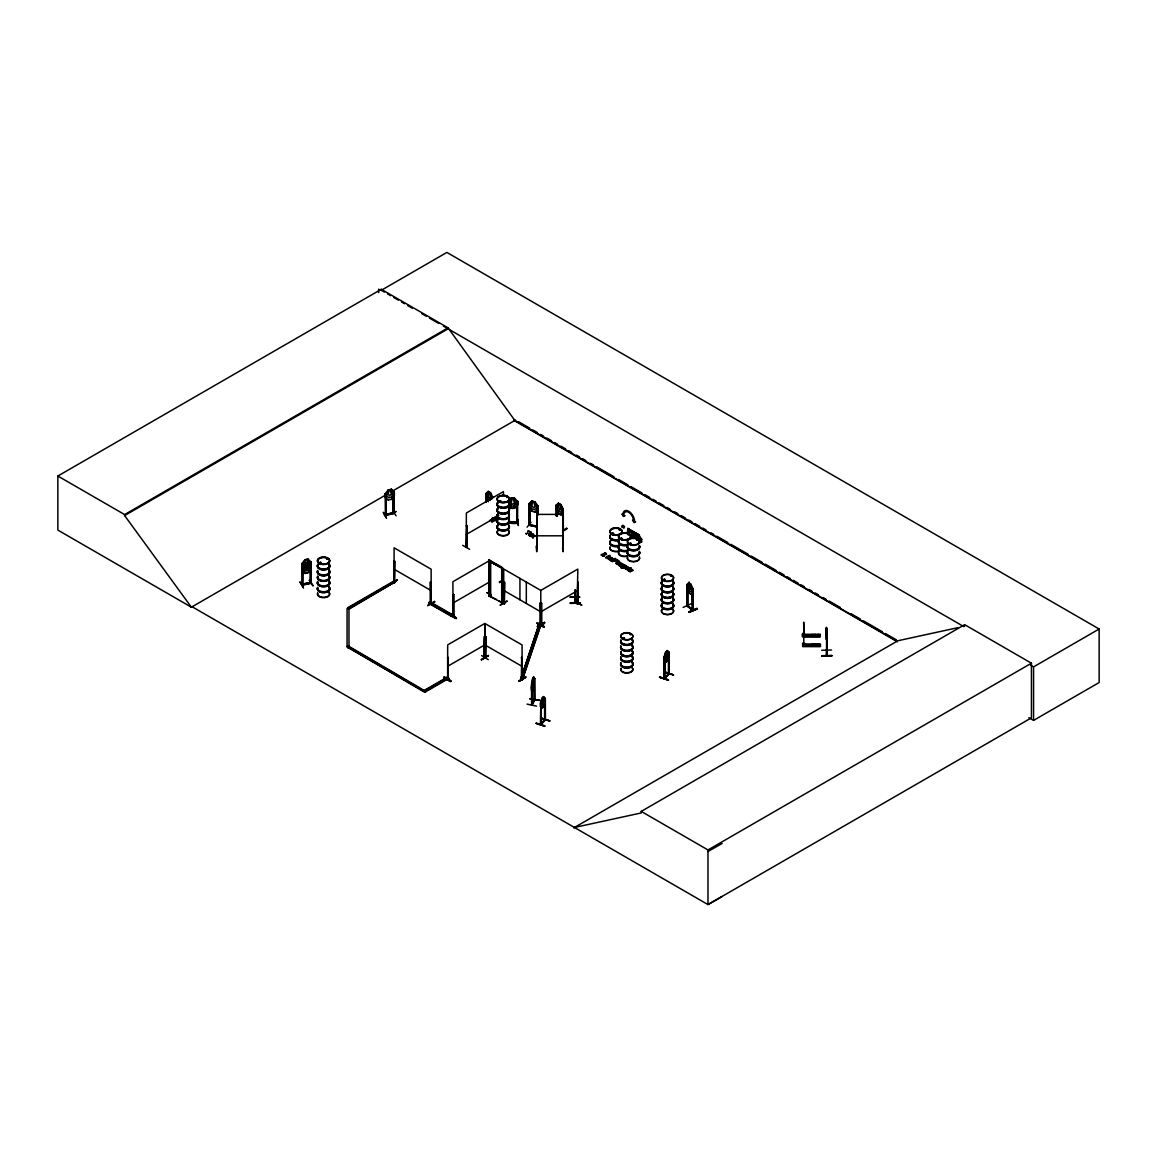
<?xml version="1.0" encoding="UTF-8"?>
<svg xmlns="http://www.w3.org/2000/svg" width="1157" height="1157" viewBox="0 0 1157 1157"><rect width="100%" height="100%" fill="white"/><g stroke="black" fill="none" stroke-linecap="round" stroke-linejoin="round"><path stroke-width="1.5" d="M826.474 634.094L826.474 633.891M826.402 630.898L826.517 628.598M826.373 629.958L826.503 627.427L826.59 656.062L826.46 650.451M826.373 632.503L826.402 627.427M826.46 632.358L826.431 634.933C826.373 617.071 826.46 646.228 826.59 638.042M826.46 636.22L826.431 637.001L826.402 635.772M664.798 678.349L669.238 673.924L669.238 652.519L668.399 652.534M687.489 605.878L693.029 610.346L693.029 588.942L690.888 584.169L691.727 590.894L690.469 591.921L689.196 590.923C684.901 587.713 692.479 577.155 687.504 584.733M692.19 588.725L692.204 610.144L692.45 609.117M803.276 643.668L802.625 643.928M486.967 493.764L486.721 501.039M492.347 497.12L492.839 497.51M544.6 719.394L545.41 719.061L545.395 719.972L545.366 698.481L543.428 696.644L544.209 701.706L542.141 705.915L541.114 704.975M545.439 719.133L544.585 720.305L544.614 698.452M532.292 682.326L533.218 677.944M302.903 563.56L302.686 585.124M302.903 566.959L302.642 563.445M530.007 503.931L530.022 525.394L529.747 503.7M537.253 505.797L537.238 527.028L529.024 525.162M509.008 501.502L508.791 522.993L508.791 521.894L517.743 522.067M532.018 686.303L533.334 680.171L534.375 681.863M639.416 535.026L627.745 528.547L639.416 535.026L639.17 535.893L627.73 529.371L628.728 528.908M628.453 529.79L628.699 528.763L627.759 528.633M527.057 704.107L536.486 706.132M668.732 673.866L663.988 677.872L664.899 677.496M668.992 672.998L668.442 674.329L668.399 652.794M532.683 686.159L532.162 689.803L532.856 686.318L533.551 687.186L533.015 685.551M542.922 697.628L542.402 703.875L543.428 701.475L543.023 697.657M531.569 705.22L534.867 699.19L534.563 700.491L534.404 678.378M666.128 652.172L665.579 657.104L666.678 657.335C667.488 656.381 667.43 650.422 666.23 652.201M628.714 529.53C629.61 530.745 626.935 535.243 628.584 534.896M533.319 690.295C530.325 695.473 531.034 681.921 533.42 680.302L533.117 677.93M533.536 686.983L532.48 688.69L531.511 687.229L532.567 688.834L534.259 681.835M536.183 723.385L544.6 726.365M536.197 722.995L544.817 725.757M544.802 726.104L536.168 723.429M659.895 676.917C686.087 686.231 641.542 671.639 668.37 679.752M659.88 677.264L668.356 680.128M575.203 590.33C575.275 597.706 575.203 599.312 575.26 597.243M575.015 602.305L574.986 602.508M826.908 650.957L826.402 649.627L826.865 650.22M827.024 655.542L826.85 650.393L826.59 655.281M394.204 512.377L393.192 512.58L393.525 513.563M319.477 562.692L321.154 562.649L320.576 563.445A6.118 3.529 0 0 0 319.245 563.98M319.997 563.17L319.65 563.3M327.648 559.12L326.838 559.077M327.113 559.106L327.662 558.874M326.954 559.033L327.185 559.149M499.029 501.169L500.793 500.894M499.332 500.807L500.446 501.646M489.932 565.267L490.076 563.936M506.968 497.51L506.838 496.743L507.099 497.481M506.708 497.047L507.084 497.25M490.091 578.283L490.076 579.643L489.888 578.529M490.076 579.382L490.091 578.543L490.018 579.671M489.874 591.314L489.888 592.312M489.932 592.659L490.033 591.762M611.807 533.666L612.906 533.739M611.923 533.941L612.747 533.03L613.702 533.666M613.326 533.767L612.313 534.028M613.34 533.681L611.894 533.71M619.067 529.718L619.877 529.978M619.385 529.79L619.617 529.906M619.863 529.675L619.79 529.313M620.398 538.627C624.057 537.224 619.747 540.695 621.193 538.048M628.077 534.548L628.049 534.23M629.553 544.152L630.739 543.327L629.307 543.906M630.999 543.414L629.987 544.296M636.74 539.914L637.55 539.639L636.625 539.957M623.146 638.577L623.565 637.681L623.854 638.621M630.695 634.629L630.232 634.47M663.308 579.903L664.494 579.324L664.552 580.207M664.841 579.44L664.942 580.293M670.973 575.998L671.595 576.099M671.667 575.94L670.597 575.868M812.72 645.49L812.894 644.565L813.718 645.331M309.902 582.766L301.702 584.285L302.816 584.299M301.702 585.066L310.828 583.128L310.828 561.709L309.989 561.897L310.018 583.504L311.045 582.506M462.626 545.309L469.612 549.286M449.061 614.454C450.738 611.431 463.928 624.462 450.463 615.249L456.075 618.402M443.608 677.467C458.418 687.793 446.935 675.182 443.608 677.496M450.926 681.213L443.898 677.264L450.999 681.256M536.92 623.204C543.457 623.782 549.749 631.491 536.92 623.204L543.92 627.166M537.238 622.972L544.238 626.949M489.035 492.419L488.297 496.382L489.787 498.566L490.568 496.208L489.107 492.376M541.982 708.315L544.976 701.677L543.559 706.739L541.852 708.402L540.333 706.58L540.29 703.268L541.982 698.307M301.789 563.821L304.87 559.771L307.993 559.106L311.103 561.897L311.146 568.752L308.066 572.802L304.898 573.409L301.818 570.661L301.963 567.335L304.898 563.228L308.066 562.62L307.979 564.095L305.94 565.845L304.956 564.732L305.94 560.133L306.952 559.916L309.483 565.672L309.483 568.217L307.487 570.661L305.462 571.095L303.438 569.504L304.942 563.3L308.022 562.562L311.146 565.354L308.022 569.345L304.87 569.953M305.94 563.531L304.956 566.641L305.94 569.23L307.979 567.48L306.952 563.314L305.983 563.589M532.885 535.749C527.52 535.807 533.811 537.687 533.334 534.389L533.536 536.154L535.763 535.807L533.536 535.705L533.464 536.486L535.763 536.255M532.885 536.183L533.334 534.389M533.015 537.846L532.451 537.065L533.015 537.846L533.464 536.038L535.763 535.807M574.957 602.537L575.333 590.027M520.534 679.636L539.292 623.927L541.172 624.129L522.4 679.853L520.534 679.636L539.292 623.247L541.172 623.464L541.143 625.026L540.391 602.913L540.16 624.549C539.538 622.856 542.214 623.927 540.088 623.869M522.4 679.853L521.677 657.465L522.385 679.26L541.172 623.464M826.98 655.932L826.937 634.6M533.536 535.705L533.898 534.722M532.451 537.513L532.813 536.081L530.557 535.98M683.122 607.439L691.119 603.752M308.022 559.164L304.898 559.829L303.438 563.56L303.438 566.106L305.462 567.697L307.487 567.263L309.483 564.818L307.936 559.207M488.355 491.508L487.14 496.772L490.192 500.547M386.409 518.09L383.271 512.276L386.452 518.018M303.394 587.713L300.053 582.043M498.537 517.917L491.942 521.735M506.824 601.062L500.301 604.88M507.142 601.177L500.243 605.212M481.529 659.765L488.485 655.383L481.196 659.649M488.428 655.715L481.486 659.765M623.03 526.623C624.129 522.906 619.602 527.982 622.64 527.1M511.192 498.248L509.572 504.148L511.741 506.144L513.882 506.115L516.008 504.076L516.008 501.531L514.417 498.204L511.134 498.103L514.46 498.117L517.743 501.473C518.9 505.204 515.053 509.528 511.134 508.342L508.95 506.043M394.204 581.436C392.411 583.157 396.504 582.506 393.987 581.393M504.669 603.65C502.066 603.592 505.609 601.409 504.192 603.78L504.582 582.231L503.714 582.014L504.336 582.376M503.743 603.477L503.714 568.998L540.782 590.403L577.835 569.07L577.126 603.882L578.153 603.607L577.835 582.072L577.126 603.882M485.694 657.581L484.595 656.916M448.381 678.32C446.154 678.624 449.654 677.163 447.614 679.333L447.687 644.883L484.769 623.478L484.769 657.971L484.985 623.551L522.067 644.955L522.14 679.405L521.359 678.971L521.677 657.465M485.94 657.436L485.217 656.988L485.477 658.319L485.868 636.769L485.622 658.319M540.059 623.666L540.984 624.288M541.1 624.722L540.435 624.317M521.344 678.219L522.4 678.45L521.474 678.291M531.989 501.227L530.513 506.723L532.495 509.254L534.462 509.76L536.4 508.241L536.4 505.696L534.939 501.979L531.945 501.126L535.026 501.849L538.034 506.014M496.064 519.912L495.297 519.464L496.064 520.144M495.991 517.092L496.064 520.693C494.357 520.52 498.667 520.332 496.237 516.948M562.62 530.051L563.343 530.427L563.257 509.008L562.273 508.516L562.389 515.921M545.019 719.799L540.362 724.672L544.933 719.567M541.158 723.602L540.391 723.949L541.245 724.34L541.114 702.429L541.881 698.278L543.559 696.557M545.381 719.914L540.753 724.817L540.869 702.82L540.84 724.73M531.642 683.816L531.815 682.977M534.115 678.942L534.172 700.448M531.902 683.324L532.567 678.653L531.945 705.336L534.867 699.971L534.794 678.552C532.466 674.502 534.144 679.81 534.794 678.552M529.949 699.045L539.509 700.404L530.094 698.712M532.263 704.02L532.307 704.859L532.234 683.382M531.627 704.367L534.172 699.884M534.505 699.942L531.642 704.439M531.005 522.357L527.042 527.187M490.178 594.929L489.83 593.946M483.828 657.364L484.537 656.916L484.248 658.232M541.621 623.912L540.681 624.144M541.678 624.693L541.621 603.26L540.16 603.057M393.438 512.826L394.32 513.346L394.103 491.783L393.279 491.971L393.192 513.39L393.394 491.942M310.062 582.752L310.929 582.318M301.948 584.487L301.948 585.268L311.045 583.287M499.462 581.609L499.65 582.535M500.345 581.147L500.663 582.116M502.456 580.988L501.704 581.364M562.577 547.97L563.011 549.04L562.476 548.447M326.722 558.802L327.561 558.744M500.619 501.01L500.214 500.648M500.489 501.357L499.636 501.241M637.377 539.552L636.278 538.005M663.756 579.469L664.74 579.903M386.134 493.605L385.151 493.822L388.202 489.903L391.341 489.266M388.202 500.099L391.341 499.448L394.392 495.355L394.349 491.899L393.409 492.217M304.985 563.358C296.149 568.492 310.105 573.279 311.045 565.411M529.053 503.801L532.032 501.169L528.951 503.743L530.065 503.787L529.111 503.758L529.168 525.235L537.369 526.999M528.951 507.142L531.945 511.307L528.995 507.084L528.995 503.685M533.941 502.167L532.958 501.907L532.003 504.568L532.003 506.057L533.941 507.865L534.939 506.809L533.984 502.109M537.889 506.072L537.022 505.551L537.904 506.014L537.904 514.937M537.889 509.413L534.982 512.088L537.933 509.355M529.024 524.352L530.166 524.425L529.371 524.193M537.369 526.218L530.022 524.83L537.007 526.406M687.417 584.69L687.648 606.442L686.983 605.183L687.923 605.545M692.146 610.043L693.014 610.289M687.648 605.892L692.609 609.189M514.417 503.035L512.247 504.38L511.206 503.078L512.247 498.681L513.318 498.667L514.417 501.545M628.02 529.255L628.077 528.416L628.02 532.379M620.702 564.038L619.414 563.083C620.166 562.186 616.739 560.031 618.301 562.273L619.154 562.765C624.534 562.533 617.679 565.035 619.125 565.484L621.454 563.951L619.414 562.635M508.791 522.212L517.627 522.067M540.391 724.73L540.869 702.82M545.366 698.481L544.629 698.842L543.53 696.673M541.187 718.121L549.618 721.042M541.216 718.15L549.806 720.84M540.912 723.617L544.585 719.741M531.83 703.991L531.858 704.729M508.95 500.446L511.134 498.103M517.743 504.814L514.46 508.299L514.46 498.117M668.934 652.418L667.242 650.552L665.55 652.201L663.988 657.263L667.329 650.581L668.992 652.346M668.992 655.744L667.329 660.763C665.246 664.856 662.686 659.244 663.944 657.205L664.812 656.872L664.364 678.769L664.523 656.771M668.905 652.302L668.732 674.43L669.238 652.519M664.942 672.275L673.649 674.994L665.145 672.087M668.847 673.866L664.017 678.667L664.075 657.219M687.056 584.56L688.834 582.651L690.859 584.242M690.772 594.279L692.768 592.413L690.859 594.25M302.772 563.705L301.789 563.633L302.772 563.445M466.155 546.422C467.573 548.404 465.432 545.786 467.052 546.22M466.155 547.203L467.066 547.059M466.951 547.102L466.734 525.495L466.285 547.449L466.358 512.999L503.44 491.595L503.44 495.153M453.125 615.538L453.53 614.931L452.821 616.175L453.848 615.886L453.761 594.496L452.893 594.727L453.761 594.496M490.178 594.148L489.512 594.712M484.841 657.118L484.118 657.523L485.275 657.031M578.037 602.898L578.037 603.679M560.74 504.51L558.354 503.121L556.025 505.175L556.199 515.921M558.426 503.078L557.24 508.458L558.773 511.351L560.292 512.233L561.796 511.09L560.783 504.438L563.025 509.21L562.953 512.537L560.74 514.518M556.184 508.545L558.354 513.303L560.711 514.663L562.953 512.537M490.221 594.944L490.221 573.453L489.353 573.684L490.221 573.453M627.918 568.579C623.16 565.44 628.931 572.194 624.925 568.246C624.679 565.787 630.796 566.858 627.918 568.579C627.354 566.221 626.892 567.176 627.817 568.564C626.92 570.936 628.83 571.037 628.613 569.287M319.751 563.011L320.156 562.288M499.679 501.473L499.824 500.576M611.923 533.391L613.572 533.391M629.408 543.486L630.71 543.284M629.755 543.4L629.466 543.935M623.565 637.767L622.64 638.462M813.154 634.86L812.243 635.265L813.154 635.526M664.508 677.915L665.579 652.273L667.242 660.734L665.68 662.31M516.745 501.458L517.627 501.241L516.745 501.256L516.846 522.921L516.774 521.865M611.894 559.12C609.001 554.839 616.479 560.133 610.448 560.48L612.776 558.947L610.708 557.616M626.009 567.48L625.604 568.767L627.21 569.374M628.164 568.882C630.218 565.267 621.367 569.143 627.21 568.926M529.009 534.404L528.547 535.286L530.051 535.778M608.9 557.775L609.435 557.182L608.148 556.777C601.944 560.393 609.97 553.321 610.129 556.893C604.677 560.971 611.388 555.635 608.148 556.777M310.076 582.463L302.498 584.054M393.828 582.434L393.828 560.943L394.696 561.174L394.479 582.766L394.696 561.174M466.98 525.64L466.112 525.857M390.025 584.039L397.328 579.773L390.415 584.256M390.314 584.155L397.328 580.221M430.303 603.462L430.505 581.855L430.968 603.795L430.202 603.433L430.91 603.809L430.187 602.58L430.968 603.014M434.902 601.857L427.642 605.747M434.598 601.336L427.671 605.342M487.054 592.529L491.248 594.929M489.729 594.438L489.975 593.946M489.975 561.492L501.733 568.289L501.69 603.361L502.644 603.78L502.644 567.754L489.049 559.916L488.746 596.115L490.047 596.506L489.975 560.306L452.893 581.711L453.067 616.305L453.833 615.076M503.714 603.419L504.582 603.607L503.873 603.231M448.063 657.378L447.802 679.26M448.309 657.523L447.441 657.74M483.828 658.145L484.523 636.336L484.074 658.29M541.028 603.274L541.621 603.26M577.488 603.983L578.066 582.217M481.601 655.556L488.268 659.664M574.566 601.076L581.899 605.285L574.913 601.293M577.198 602.985L577.589 603.202M544.426 622.321C545.135 626.154 527.838 629.929 544.484 622.394M537.528 626.805L544.788 622.914M537.629 626.805L544.528 622.77M522.313 657.827L521.431 657.595M521.359 678.407L522.038 679.419M525.726 676.888L518.799 681.357L525.755 676.932M518.799 681.357L525.813 677.322L518.857 681.271M192.236 606.803L191.484 607.251L57.85 530.094L57.85 476.033L381.289 289.293L448.063 327.836L514.836 420.454L897.138 641.18M381.289 289.293L381.289 290.291L446.877 252.428L1099.15 629.018L1099.15 682.529L1033.563 720.392L1028.877 717.673M57.85 476.033L124.623 514.576L448.063 327.836M722.142 896.501L707.983 904.572L192.149 606.76L191.382 607.194L124.623 515.574L448.063 328.834M191.382 607.194L385.44 495.153M391.673 491.551L515.588 420.02M488.283 501.56L485.926 496.888L485.998 493.446L488.326 491.392L490.669 492.752L492.925 497.524L492.173 497.134M492.911 518.09L493.215 518.77L492.202 518.466L492.911 518.871L492.52 517.584M491.016 519.594L496.628 516.456M489.715 520.852L496.96 517.034L489.671 520.462M466.358 534.404L498.797 515.675M495.398 519.58L495.977 520.693M491.87 522.082L497.452 518.842M347.635 607.758L393.973 581.002L395.332 581.783L348.98 609.204L347.635 607.758L348.98 608.539L395.332 581.783M347.635 608.423L389.345 584.343M556.112 505.247L557.081 505.435L557.081 516.138M557.081 505.435L556.835 516.282M559.901 504.539L560.668 507.88L559.901 510.251L558.397 506.578L559.135 504.105L559.974 504.495M563.257 509.008L560.668 504.553M526.001 533.796C529.819 533.449 525.495 529.371 531.396 532.22M558.354 513.303L560.783 514.619M529.732 532.206L531.251 533.203L529.154 534.505L530.441 535.098C536.805 532.856 528.04 535.951 530.21 536.212M531.251 533.203L529.139 535.055L530.441 535.098M529.732 535.951L532.958 534.187M384.442 667.517L425.472 691.886L424.127 690.44L447.296 677.062L448.641 678.508L424.706 692.334L347.635 647.153L348.98 646.373L426.065 691.553M347.635 647.833L348.98 647.052L348.98 608.539L347.071 608.539L347.071 647.052L348.98 647.052M428.654 602.537L429.999 601.756L453.168 615.134L451.823 615.914L428.654 603.202L451.823 616.58L453.168 615.799M428.654 603.202L429.999 601.756M566.684 528.069L562.504 530.933M567.06 528.72L562.895 531.15L566.742 528.489M452.893 603.115L489.975 581.711M488.746 596.115L489.237 560.219M627.774 529.4L637.984 534.924M627.6 531.179L627.6 533.811M633.327 531.844L636.336 536.183L636.263 538.945L636.336 536.183L633.4 531.801M601.235 554.709L601.741 554.405C608.741 552.222 605.675 554.767 601.741 554.854L603.925 556.228L601.235 555.158M604.316 553.017L604.836 552.713C610.665 554.926 597.836 554.348 603.925 556.228M604.344 553.48L606.427 554.507L602.117 555.172M635.8 536.862L633.298 534.563L630.869 534.013L633.298 537.195L635.8 537.745L635.887 536.819M605.632 557.703L609.941 555.302M634.745 537.6L634.745 535.836L636.495 535.084L641.745 539.292L638.736 534.968M607.338 558.686L610.086 557.486L608.553 556.546M610.737 558.079C615.191 558.093 604.865 558.339 610.289 560.046M639.17 542.3L639.17 543.023M610.665 559.381C610.824 559.872 607.497 558.383 611.431 558.932M611.113 560.407C623.883 554.319 602.537 565.513 615.408 558.469M611.113 560.856L615.408 558.918M615.061 559.959L616.276 560.653L612.299 561.55L614.743 559.771M612.299 561.55L614.671 560.176C614.917 557.717 618.474 560.74 617.52 559.713M612.299 561.102L615.134 560.002M617.071 560.378L615.51 559.771L617.52 560.147M617.91 561.608C612.227 566.221 621.005 561.015 618.228 561.347M617.91 561.159L615.943 563.199L617.231 563.878M619.487 561.593L618.691 562.056L619.487 561.145M618.301 562.273L616.507 563.459L617.231 563.43M619.414 563.083C623.883 563.141 613.514 563.271 618.966 565.05M619.342 564.385C619.718 565.035 616.117 563.242 620.109 563.951M625.894 565.903L626.472 566.554L625.894 565.903A1.736 1.012 0 0 0 625.156 565.281C619.718 564.168 616.97 568.694 622.538 563.835M619.776 565.86L623.001 564.544M619.776 565.426L623.985 565.122L623.001 564.095M540.753 611.879L577.835 590.475M447.687 666.287L484.769 644.883M620.745 567.494C620.181 566.93 624.534 570.256 626.472 566.554M621.338 567.335L623.695 567.697L621.266 566.785M624.013 567.002C626.342 561.376 622.148 570.936 620.745 567.046M626.472 566.106C625.677 569.244 619.631 566.38 623.522 565.252M629.451 568.261L629.914 568.984C631.462 570.025 631.259 567.104 629.842 568.044M631.086 567.856L627.542 569.909L628.844 570.589M629.914 568.984L628.425 570.82M628.425 570.387C631.245 570.777 635.005 567.277 630.478 571.818A1.49 0.853 0 0 1 629.697 571.645L628.743 570.401L629.697 571.196A1.49 0.853 0 0 0 630.478 571.384C632.387 571.182 630.16 568 633.081 570.517M628.743 570.849C631.158 573.149 630.218 567.436 632.59 570.806M425.675 690.223L428.755 688.429M431.85 686.651L447.296 677.727L448.641 678.508M347.635 647.153L424.706 691.655L448.641 677.843M573.698 827.92L897.904 640.732L957.634 627.745M574.451 827.472L641.224 812.952L641.224 811.404L964.663 624.664L1031.437 663.207L1031.437 717.832L707.983 904.572L707.983 849.947L1031.437 663.207M964.663 626.212L963.911 626.66L443.406 326.144M1030.468 665.087L1033.563 666.88L1099.15 629.018M707.983 851.509L722.142 843.439M500.735 567.205L490.076 561.68L502.167 568.044L502.167 602.783L490.076 596.419L496.425 599.427M466.589 546.899L466.734 525.495M453.472 615.755L453.515 594.351M453.255 616.247L453.139 594.857M489.888 564.659L489.888 565.18M621.974 538.902L621.497 538.048M664.263 579.252L663.351 580.047L664.436 580.192M664.017 580.438L664.885 580.178M529.168 524.96L529.255 503.57M686.896 584.516L687.041 606.066L692.812 610.52L692.117 588.667M690.136 584.198L690.136 589.911L688.878 586.107L689.5 583.707L690.223 584.169M692.262 588.566L693.029 588.942M688.965 592.746L686.983 587.886L688.965 592.746L690.888 594.351M692.45 609.334L687.388 605.878L687.345 584.459M689.022 611.72C713.638 601.539 672.607 619.501 696.962 608.408M697.237 609.016L689.066 612.14M689.297 612.342L697.208 608.958M484.407 657.769L484.523 636.336M394.161 513.419C363.602 520.925 418.371 504.611 385.05 515.241L394.103 513.187L394.103 512.406M310.871 583.359L310.828 561.709M638.707 542.937L641.745 542.011L638.736 543.038M500.128 501.241L499.405 501.27M320.171 562.606L320.503 563.025A6.219 3.587 0 0 0 319.173 563.604M320.503 563.199L320.836 562.49M623.001 638.418L623.898 638.389M615.654 559.684L617.071 559.945M390.271 490.033L389.273 490.264L388.304 493.374L389.273 495.963L391.297 494.184L390.242 489.975M385.281 493.996L386.163 493.851L386.019 515.27L386.004 493.62M392.585 510.526L396.142 515.805M310.105 562.143L310.944 561.897M309.411 580.452L313.185 585.746M636.278 537.137L638.707 537.687L641.209 540.869L638.707 540.305M530.557 536.429L532.813 536.081M385.382 515.415L385.151 493.822M486.764 592.644L490.958 595.031M302.02 585.225L301.789 563.633M501.632 581.508L501.603 580.612L502.196 581.132M320.156 562.461L320.576 562.389A6.132 3.543 0 0 0 318.262 563.719M664.118 579.585L665.087 579.628M504.293 602.999L503.628 602.623M503.946 603.274L503.946 581.87M540.854 624.867L540.782 590.403M495.601 516.586L495.37 520.288L495.37 516.716M562.996 530.6L563.011 509.152L562.273 508.82M514.46 508.241L511.134 508.285L511.134 498.161M517.656 519.464L518.365 525.582L517.671 519.464M517.729 522.646C495.789 520.014 518.35 526.435 517.627 521.821M570.112 597.316L579.932 597.214L570.112 597.012M580.105 603.332C549.691 602.378 601.134 602.609 570.271 603.419M826.344 628.931L826.46 633.674M821.716 650.292L831.536 650.003M821.846 655.701C852.188 655.05 801.237 656.974 831.681 655.571M831.681 656.048L821.846 656.106L831.681 655.947M537.21 527.404L537.253 548.808M536.429 546.075L536.732 551.744L536.443 546.017M563.285 546.061L563.04 551.744L563.04 545.656M536.761 535.807L562.982 535.807M802.539 633.718L804.332 633.573L804.332 636.393M802.524 634.875L820.284 634.962M802.524 635.005L820.284 635.005M802.524 635.236L818.505 635.236M802.539 635.555L802.698 633.414L802.539 636.755L820.299 636.726L820.284 634.325M803.941 635.67L803.696 622.177L803.811 645.36M802.539 636.148L820.299 636.032M802.539 636.393L820.299 636.393M802.539 636.466L820.299 636.524M802.654 643.278L802.654 646.604L820.414 646.575L820.4 644.174L802.64 644.362M802.654 643.437L804.448 643.581M802.64 644.42L820.4 644.449M802.64 644.796L820.4 644.724M802.64 645.085L820.4 645.056M802.654 645.172L804.448 645.331M802.654 646.011L820.414 645.968M347.071 646.373L348.98 646.373M622.596 564.775L623.985 565.122M302.628 584.863L302.628 570.589M517.598 522.631L517.627 501.241M530.051 535.329C526.652 535.604 530.239 531.67 531.251 533.652M610.289 559.598L608.698 558.947L611.807 558.715M618.966 564.602L617.433 564.081L620.485 563.734M630.276 634.658L630.493 633.891M623.565 637.999L624.52 638.317M623.623 567.219L623.305 566.265L625.518 566.12M623.623 567.668L622.307 566.366L625.156 565.73A1.736 1.012 0 0 1 625.894 566.352M520.534 678.971L522.4 679.231M638.707 541.606L641.6 541.968L641.672 539.292M312.766 585.76L309.281 580.076M532.9 678.537L533.536 676.802L533.898 681.892L532.639 686.289L532.018 685.45M533.319 680.287L533.898 685.291L532.639 689.688L532.018 688.849M533.015 681.314L532.798 687.62L532.365 682.008L532.798 684.235L533.42 680.244M534.259 685.175L533.435 690.367M495.717 520.173L496.295 520.476M536.776 549.025L536.761 514.402L562.982 514.402L562.924 549.069L562.982 527.592M623.739 637.695L624.028 637.97M531.945 511.307L535.026 512.03M540.955 717.991L549.835 720.883M667.213 650.668L668.037 655.744L665.853 659.909L664.769 658.94M664.899 671.942L673.374 674.82M537.007 527.187L536.993 505.566M394.349 581.913L393.857 581.638M485.347 657.841L484.985 636.552L485.868 636.769M492.752 518.871L492.665 517.584M574.971 603.014L574.986 590.027M826.922 655.484L826.807 629.032M687.562 606.442L687.865 590.229M692.725 610.52L692.508 588.537M430.505 603.26L431.142 603.621L431.142 569.201L394.06 547.796L394.175 582.231M450.579 614.888L456.451 618.228M381.289 290.291L384.399 292.085M387.508 293.878L390.618 295.671M393.713 297.465L398.37 300.155M401.479 301.948L404.588 303.741M407.698 305.535L412.355 308.225M421.669 313.605L426.326 316.295M429.435 318.088L438.749 323.454M518.712 421.813L529.631 428.119M532.755 429.927L537.441 432.631M540.55 434.425L543.674 436.232M546.798 438.026L551.484 440.73M554.608 442.538L557.717 444.346M560.841 446.139L565.527 448.844M568.651 450.652L571.76 452.445M576.446 455.149L579.57 456.957M582.694 458.75L585.804 460.558M590.489 463.263L593.613 465.056M596.737 466.864L613.904 476.771M618.576 479.475L627.947 484.884M631.057 486.678L641.99 492.983M645.1 494.791L649.786 497.496M652.91 499.289L656.033 501.097M659.157 502.905L663.829 505.595M666.953 507.402L670.077 509.21M674.748 511.9L677.872 513.708M680.996 515.516L685.682 518.22M688.805 520.014L691.915 521.821M695.039 523.615L699.725 526.319M702.849 528.127L705.958 529.92M710.644 532.625L713.768 534.433M716.892 536.226L727.811 542.532M730.935 544.34L748.102 554.246M751.211 556.054L762.145 562.36M765.254 564.153L776.188 570.473M779.297 572.267L783.983 574.971M787.107 576.779L790.231 578.572M793.355 580.38L798.026 583.085M801.15 584.878L804.274 586.686M808.945 589.39L812.069 591.184M815.193 592.991L818.317 594.785M823.003 597.489L826.112 599.297M829.236 601.09L840.156 607.411M851.089 613.716L860.446 619.111M863.57 620.919L882.299 631.722M885.409 633.53L896.342 639.835M513.809 420.309L897.369 641.759M629.683 531.685L628.714 531.352L629.48 531.801M631.086 537.224L633.298 538.497M618.691 561.608L619.545 562.1M616.276 560.653L614.671 560.176M629.133 568.087L631.158 569.244M626.356 567.277L627.817 568.116M626.009 567.928L627.918 569.027L629.524 567.87M602.117 554.738L603.925 555.779M486.735 493.851L486.099 502.456M528.011 530.759L531.396 532.668M526.001 533.348L526.493 534.071M488.746 560.089L502.471 567.856L502.34 603.968M503.714 590.403L540.782 611.807M394.06 569.201L431.142 590.605M393.973 581.667L395.332 582.448M431.547 603.318L451.635 614.902M484.985 644.955L522.067 666.36M641.224 811.404L707.983 849.947M350.528 647.934L381.362 665.738M499.564 581.725L499.564 582.535M499.289 601.105L502.167 602.783M394.103 491.783L391.297 489.209L394.291 492.014M636.191 536.226L631.086 531.96L629.35 532.712L629.35 534.476M394.392 495.355L391.341 499.448M388.202 489.903L386.785 496.266L388.795 497.828L390.806 497.38L392.773 494.907L391.283 489.368M388.246 499.998L385.281 497.394M311.146 568.752L307.979 572.672L304.942 573.467L301.861 570.719M299.996 582.101L303.452 587.814M485.998 496.845L488.24 501.617M826.445 639.532L826.344 632.329M1033.563 666.88L1033.563 720.392M818.592 644.174L818.592 646.257M818.476 634.325L818.476 636.393M817.392 644.174L817.392 646.257M817.276 634.325L817.276 636.393M815.468 634.325L815.468 636.393M815.584 644.174L815.584 646.257M813.993 644.174L813.993 646.257M813.863 634.325L813.863 636.393M812.069 634.325L812.069 636.393M812.185 644.174L812.185 646.257M804.448 643.437L804.448 646.257M639.17 535.17L639.17 535.893M631.563 532.046L631.563 530.817L631.375 532.162M627.774 528.59L627.774 534.086M615.061 559.511L615.134 560.451M562.62 508.646L562.62 515.776M556.445 505.074L556.445 515.776M545.034 698.264L544.933 720.348M541.375 603.115L541.375 624.52M540.391 602.913L540.507 624.346M539.379 700.26L529.978 698.597M538.048 505.84L538.048 514.749M531.54 683.801L531.613 705.278M526.319 582.058L526.319 603.462M519.941 578.37L519.941 599.774M504.582 582.231L504.409 603.824M491.696 499.405L490.568 492.868L488.24 491.436L485.998 493.562L486.345 502.312M490.684 561.333L490.684 596.057M489.585 573.814L489.512 595.262M489.049 559.916L489.049 595.942M486.967 497.322L486.967 500.894M430.505 581.855L430.621 603.274M378.672 289.091L378.672 292.634M124.623 514.576L124.623 515.574M632.127 639.127A6.132 3.543 0 0 1 627.615 644.406A6.132 3.543 0 0 1 620.89 639.98M632.112 646.025A6.118 3.529 0 0 1 627.615 651.29A6.118 3.529 0 0 1 620.904 646.879M632.199 645.649A6.219 3.587 0 0 1 627.629 651.015A6.219 3.587 0 0 1 620.803 646.517M632.199 645.346A6.219 3.587 0 0 1 627.629 650.711A6.219 3.587 0 0 1 620.803 646.213M632.112 645.042A6.118 3.529 0 0 1 627.615 650.306A6.118 3.529 0 0 1 620.904 645.895M632.199 639.749A6.219 3.587 0 0 1 627.629 645.1A6.219 3.587 0 0 1 620.803 640.616M632.199 639.445A6.219 3.587 0 0 1 627.629 644.796A6.219 3.587 0 0 1 620.803 640.313M632.112 640.125A6.118 3.529 0 0 1 627.615 645.389A6.118 3.529 0 0 1 620.904 640.978M632.098 650.972A6.103 3.529 0 0 1 627.615 656.236A6.103 3.529 0 0 1 620.919 651.825M620.919 651.492A6.089 3.514 0 0 0 627.615 655.889A6.089 3.514 0 0 0 632.084 650.639A6.103 3.529 0 0 1 628.396 655.802A6.103 3.529 0 0 1 620.702 652.389M632.127 651.217A6.147 3.543 0 0 1 627.615 656.511A6.147 3.543 0 0 1 620.875 652.071M632.127 655.961A6.132 3.543 0 0 1 627.615 661.24A6.132 3.543 0 0 1 620.89 656.814M632.127 662.86A6.132 3.543 0 0 1 627.615 668.139A6.132 3.543 0 0 1 620.89 663.713M632.199 662.484A6.219 3.587 0 0 1 627.629 667.849A6.219 3.587 0 0 1 620.803 663.351M632.199 662.18A6.219 3.587 0 0 1 627.629 667.546A6.219 3.587 0 0 1 620.803 663.048M632.199 656.583A6.219 3.587 0 0 1 627.629 661.934A6.219 3.587 0 0 1 620.803 657.451M632.199 656.279A6.219 3.587 0 0 1 627.629 661.63A6.219 3.587 0 0 1 620.803 657.147M632.112 656.959A6.118 3.529 0 0 1 627.615 662.223A6.118 3.529 0 0 1 620.904 657.812M632.112 661.876A6.118 3.529 0 0 1 627.615 667.141A6.118 3.529 0 0 1 620.904 662.715M632.098 667.806A6.103 3.529 0 0 1 627.615 673.07A6.103 3.529 0 0 1 620.919 668.659M632.084 667.473A6.089 3.514 0 0 1 627.615 672.723A6.089 3.514 0 0 1 620.919 668.327M632.098 651.536A6.103 3.529 0 0 1 628.396 656.699A6.103 3.529 0 0 1 620.702 653.286M508.603 508.502A6.219 3.587 0 0 1 503.223 513.882A6.219 3.587 0 0 1 497.843 508.502M508.53 508.878A6.132 3.543 0 0 1 503.223 514.185A6.132 3.543 0 0 1 497.915 508.878M508.502 513.491A6.089 3.514 0 0 1 503.223 518.77A6.089 3.514 0 0 1 497.944 513.491M508.603 502.601A6.219 3.587 0 0 1 503.223 507.981A6.219 3.587 0 0 1 497.843 502.601M508.53 507.88A6.132 3.543 0 0 1 503.223 513.187A6.132 3.543 0 0 1 497.915 507.88M508.53 502.962A6.132 3.543 0 0 1 503.223 508.27A6.132 3.543 0 0 1 497.915 502.962M508.603 508.198A6.219 3.587 0 0 1 503.223 513.578A6.219 3.587 0 0 1 497.843 508.198M508.603 502.297A6.219 3.587 0 0 1 503.223 507.677A6.219 3.587 0 0 1 497.843 502.297M508.53 501.979A6.132 3.543 0 0 1 503.223 507.287A6.132 3.543 0 0 1 497.915 501.979M508.603 525.336A6.219 3.587 0 0 1 503.223 530.716A6.219 3.587 0 0 1 497.843 525.336M508.53 525.712A6.132 3.543 0 0 1 503.223 531.02A6.132 3.543 0 0 1 497.915 525.712M508.502 530.325A6.089 3.514 0 0 1 503.223 535.604A6.089 3.514 0 0 1 497.944 530.325M508.53 514.359A6.118 3.529 0 0 1 503.223 519.667A6.118 3.529 0 0 1 497.929 514.359M508.53 530.658A6.132 3.543 0 0 1 503.223 535.98A6.132 3.543 0 0 1 497.915 530.658M508.603 519.435A6.219 3.587 0 0 1 503.223 524.815A6.219 3.587 0 0 1 497.843 519.435M508.53 524.714A6.118 3.529 0 0 1 503.223 530.022A6.118 3.529 0 0 1 497.929 524.714M508.53 519.797A6.132 3.543 0 0 1 503.223 525.104A6.132 3.543 0 0 1 497.915 519.797M508.603 525.032A6.219 3.587 0 0 1 503.223 530.412A6.219 3.587 0 0 1 497.843 525.032M508.603 519.131A6.219 3.587 0 0 1 503.223 524.511A6.219 3.587 0 0 1 497.843 519.131M508.53 518.813A6.118 3.529 0 0 1 503.223 524.107A6.118 3.529 0 0 1 497.929 518.813M639.416 557.067A6.147 3.543 0 0 1 633.472 561.535A6.147 3.543 0 0 1 627.542 557.067M639.402 546.408A6.132 3.543 0 0 1 633.472 550.862A6.132 3.543 0 0 1 627.557 546.408M639.402 545.424A6.132 3.543 0 0 1 633.472 549.879A6.132 3.543 0 0 1 627.557 545.424M639.402 552.308A6.132 3.543 0 0 1 633.472 556.777A6.132 3.543 0 0 1 627.557 552.308M639.488 551.961A6.219 3.587 0 0 1 633.472 556.474A6.219 3.587 0 0 1 627.47 551.961M639.488 551.658A6.219 3.587 0 0 1 633.472 556.17A6.219 3.587 0 0 1 627.47 551.658M639.402 551.325A6.132 3.543 0 0 1 633.472 555.779A6.132 3.543 0 0 1 627.557 551.325M639.488 546.046A6.219 3.587 0 0 1 633.472 550.573A6.219 3.587 0 0 1 627.47 546.046M639.488 545.742A6.219 3.587 0 0 1 633.472 550.269A6.219 3.587 0 0 1 627.47 545.742M639.402 557.269A6.132 3.543 0 0 1 633.472 561.723A6.132 3.543 0 0 1 627.557 557.269M627.701 550.862A6.219 3.587 0 0 1 620.195 550.298A6.219 3.587 0 0 1 619.212 545.959A6.219 3.587 0 0 1 611.605 545.337A6.219 3.587 0 0 1 610.621 540.999M627.658 551.166A6.118 3.529 0 0 1 620.268 550.602A6.118 3.529 0 0 1 619.299 546.335M627.644 555.765A6.089 3.514 0 0 1 620.282 555.201A6.089 3.514 0 0 1 619.313 550.949M627.673 556.127A6.147 3.543 0 0 1 620.253 555.562A6.147 3.543 0 0 1 619.27 551.282M627.701 544.961A6.219 3.587 0 0 1 620.195 544.397A6.219 3.587 0 0 1 619.212 540.059A6.219 3.587 0 0 1 611.605 539.437A6.219 3.587 0 0 1 610.621 535.098M627.658 550.168A6.118 3.529 0 0 1 620.268 549.604A6.118 3.529 0 0 1 619.299 545.352M627.658 545.251A6.118 3.529 0 0 1 620.268 544.701A6.118 3.529 0 0 1 619.299 540.435M627.701 550.558A6.219 3.587 0 0 1 620.195 549.994A6.219 3.587 0 0 1 619.212 545.656A6.219 3.587 0 0 1 611.605 545.034A6.219 3.587 0 0 1 610.621 540.695M627.701 544.658A6.219 3.587 0 0 1 620.195 544.094A6.219 3.587 0 0 1 619.212 539.755M627.658 544.267A6.118 3.529 0 0 1 620.268 543.703A6.118 3.529 0 0 1 619.299 539.437M619.067 550.963A6.147 3.543 0 0 1 612.255 550.703A6.147 3.543 0 0 1 610.072 546.972M619.111 539.697A6.219 3.587 0 0 1 611.605 539.133A6.219 3.587 0 0 1 610.621 534.794M619.067 540.29A6.118 3.529 0 0 1 612.27 540.044A6.118 3.529 0 0 1 610.086 536.327M619.067 539.307A6.118 3.529 0 0 1 612.27 539.046A6.118 3.529 0 0 1 610.086 535.329M619.067 546.205A6.118 3.529 0 0 1 612.27 545.945A6.118 3.529 0 0 1 610.086 542.228M619.067 545.207A6.118 3.529 0 0 1 612.27 544.961A6.118 3.529 0 0 1 610.086 541.23M619.067 551.166A6.147 3.543 0 0 1 612.255 550.906A6.147 3.543 0 0 1 610.072 547.174M328.848 575.246A6.089 3.514 0 0 1 324.365 580.481A6.089 3.514 0 0 1 317.683 576.085M319.231 563.257A6.147 3.543 0 0 0 329.514 561.666A6.147 3.543 0 0 0 321.979 557.327A6.147 3.543 0 0 0 319.231 563.257A6.219 3.587 0 0 1 320.46 562.721M328.964 564.341A6.219 3.587 0 0 1 324.379 569.692A6.219 3.587 0 0 1 317.568 565.209M328.877 564.717A6.118 3.529 0 0 1 324.379 569.982A6.118 3.529 0 0 1 317.669 565.571M328.964 564.038A6.219 3.587 0 0 1 324.379 569.389A6.219 3.587 0 0 1 317.568 564.905M328.892 563.719A6.132 3.543 0 0 1 324.379 568.998A6.132 3.543 0 0 1 317.654 564.573M328.877 570.618A6.118 3.529 0 0 1 324.379 575.897A6.118 3.529 0 0 1 317.669 571.471M328.964 570.256A6.219 3.587 0 0 1 324.379 575.607A6.219 3.587 0 0 1 317.568 571.11M328.964 569.953A6.219 3.587 0 0 1 324.379 575.304A6.219 3.587 0 0 1 317.568 570.806M328.877 569.634A6.118 3.529 0 0 1 324.379 574.899A6.118 3.529 0 0 1 317.669 570.488M328.892 575.564A6.132 3.543 0 0 1 324.379 580.843A6.132 3.543 0 0 1 317.654 576.417M328.863 576.128A6.103 3.529 0 0 1 324.365 581.378A6.103 3.529 0 0 1 317.669 576.981M328.848 592.08A6.089 3.514 0 0 1 324.365 597.316A6.089 3.514 0 0 1 317.683 592.919M328.892 575.81A6.147 3.543 0 0 1 324.379 581.103A6.147 3.543 0 0 1 317.64 576.663M328.877 581.552A6.118 3.529 0 0 1 324.379 586.816A6.118 3.529 0 0 1 317.669 582.405M328.892 580.554A6.132 3.543 0 0 1 324.379 585.832A6.132 3.543 0 0 1 317.654 581.407M328.877 587.452A6.118 3.529 0 0 1 324.379 592.731A6.118 3.529 0 0 1 317.669 588.306M328.964 587.091A6.219 3.587 0 0 1 324.379 592.442A6.219 3.587 0 0 1 317.568 587.944M328.964 586.773A6.219 3.587 0 0 1 324.379 592.138A6.219 3.587 0 0 1 317.568 587.64M328.877 586.469A6.118 3.529 0 0 1 324.379 591.733A6.118 3.529 0 0 1 317.669 587.322M328.964 581.176A6.219 3.587 0 0 1 324.379 586.527A6.219 3.587 0 0 1 317.568 582.043M328.964 580.872A6.219 3.587 0 0 1 324.379 586.223A6.219 3.587 0 0 1 317.568 581.74M328.892 592.398A6.132 3.543 0 0 1 324.379 597.677A6.132 3.543 0 0 1 317.654 593.252M672.897 587.235A6.219 3.587 0 0 1 667.517 592.615A6.219 3.587 0 0 1 662.137 587.235M672.81 587.597A6.118 3.529 0 0 1 667.517 592.905A6.118 3.529 0 0 1 662.209 587.597M672.839 592.341A6.147 3.543 0 0 1 667.517 597.663A6.147 3.543 0 0 1 662.194 592.341M672.81 592.21A6.103 3.529 0 0 1 667.517 597.504A6.103 3.529 0 0 1 662.223 592.21M672.81 592.558A6.103 3.529 0 0 1 667.517 597.851A6.103 3.529 0 0 1 662.223 592.558M672.897 581.32A6.219 3.587 0 0 1 667.517 586.715A6.219 3.587 0 0 1 662.137 581.32M672.81 586.613A6.118 3.529 0 0 1 667.517 591.907A6.118 3.529 0 0 1 662.209 586.613M672.824 581.696A6.132 3.543 0 0 1 667.517 587.004A6.132 3.543 0 0 1 662.209 581.696M672.897 586.932A6.219 3.587 0 0 1 667.517 592.312A6.219 3.587 0 0 1 662.137 586.932M672.897 581.016A6.219 3.587 0 0 1 667.517 586.411A6.219 3.587 0 0 1 662.137 581.016M672.824 580.698A6.132 3.543 0 0 1 667.517 586.02A6.132 3.543 0 0 1 662.209 580.698M672.897 604.07A6.219 3.587 0 0 1 667.517 609.45A6.219 3.587 0 0 1 662.137 604.07M672.81 604.431A6.118 3.529 0 0 1 667.517 609.739A6.118 3.529 0 0 1 662.209 604.431M672.839 609.175A6.147 3.543 0 0 1 667.517 614.497A6.147 3.543 0 0 1 662.194 609.175M672.81 593.107A6.103 3.529 0 0 1 667.517 598.4A6.103 3.529 0 0 1 662.223 593.107M672.81 609.392A6.103 3.529 0 0 1 667.517 614.685A6.103 3.529 0 0 1 662.223 609.392M672.839 592.789A6.147 3.543 0 0 1 667.517 598.111A6.147 3.543 0 0 1 662.194 592.789M672.897 598.155A6.219 3.587 0 0 1 667.517 603.549A6.219 3.587 0 0 1 662.137 598.155M672.824 603.448A6.132 3.543 0 0 1 667.517 608.756A6.132 3.543 0 0 1 662.209 603.448M672.824 598.531A6.132 3.543 0 0 1 667.517 603.838A6.132 3.543 0 0 1 662.209 598.531M672.897 603.766A6.219 3.587 0 0 1 667.517 609.146A6.219 3.587 0 0 1 662.137 603.766M672.897 597.851A6.219 3.587 0 0 1 667.517 603.245A6.219 3.587 0 0 1 662.137 597.851M672.824 597.533A6.132 3.543 0 0 1 667.517 602.855A6.132 3.543 0 0 1 662.209 597.533M623.117 527.375C624.505 530.383 625.373 523.311 623.117 527.375M304.233 565.744L305.853 567.957L304.161 570.965L306.374 568.333L308.601 570.025L306.923 567.725L308.529 564.833L306.417 567.32L304.233 565.744M627.513 531.092L630.464 530.108L627.441 531.135M629.842 529.834L629.654 531.164L629.842 529.834M633.009 534.288L632.85 536.964L632.922 534.201L635.858 533.218L632.85 534.245M624.766 515.689L623.348 516.427L621.945 514.055L622.914 514.619A8.258 4.773 60 0 1 628.757 511.249A8.258 4.773 60 0 1 634.6 521.359L635.569 521.923L634.065 522.617L632.575 520.187L633.53 520.751A6.899 3.977 60 0 0 628.656 512.305A6.899 3.977 60 0 0 623.782 515.125L624.766 515.689M820.284 634.513L802.524 634.513L820.284 634.6M820.414 646.242L802.654 646.242L820.414 646.344M623.739 639.228A6.147 3.543 0 0 0 632.951 636.148A6.147 3.543 0 0 0 623.739 633.081A6.147 3.543 0 0 0 623.739 639.228M623.753 639.517A6.103 3.529 0 0 0 632.922 636.451A6.103 3.529 0 0 0 623.753 633.4A6.103 3.529 0 0 0 623.753 639.517M500.157 501.849A6.132 3.543 0 0 0 509.355 498.783A6.132 3.543 0 0 0 500.157 495.717A6.132 3.543 0 0 0 500.157 501.849M498.898 501.791A6.118 3.529 0 0 0 509.138 500.214A6.118 3.529 0 0 0 501.646 495.89A6.118 3.529 0 0 0 498.898 501.791M503.223 519.117A6.118 3.529 0 0 0 508.53 513.809A6.132 3.543 0 0 1 503.223 519.146A6.132 3.543 0 0 1 497.915 513.838A6.118 3.529 0 0 0 503.223 519.117M500.157 502.051A6.147 3.543 0 0 0 509.369 498.985A6.147 3.543 0 0 0 500.157 495.905A6.147 3.543 0 0 0 500.157 502.051M630.406 544.47A6.132 3.543 0 0 0 639.604 541.404A6.132 3.543 0 0 0 630.406 538.338A6.132 3.543 0 0 0 630.406 544.47M630.42 544.947A6.103 3.529 0 0 0 639.59 541.895A6.103 3.529 0 0 0 630.42 538.844A6.103 3.529 0 0 0 630.42 544.947M621.54 539.307A6.103 3.529 0 0 0 630.695 536.255A6.103 3.529 0 0 0 621.54 533.203A6.103 3.529 0 0 0 621.54 539.307M621.54 539.798A6.103 3.529 0 0 0 630.695 536.747A6.103 3.529 0 0 0 621.54 533.695A6.103 3.529 0 0 0 621.54 539.798M621.526 539.538A6.147 3.543 0 0 0 630.739 536.458A6.147 3.543 0 0 0 621.526 533.391A6.147 3.543 0 0 0 621.526 539.538M612.935 534.375A6.132 3.543 0 0 0 622.133 531.309A6.132 3.543 0 0 0 612.935 528.243A6.132 3.543 0 0 0 612.935 534.375M612.95 534.867A6.103 3.529 0 0 0 622.104 531.801A6.103 3.529 0 0 0 612.95 528.749A6.103 3.529 0 0 0 612.95 534.867M612.935 534.577A6.147 3.543 0 0 0 622.148 531.497A6.147 3.543 0 0 0 612.935 528.431A6.147 3.543 0 0 0 612.935 534.577M320.503 563.633A6.132 3.543 0 0 0 329.702 560.567A6.132 3.543 0 0 0 320.503 557.5A6.132 3.543 0 0 0 320.503 563.633M320.518 564.11A6.103 3.529 0 0 0 329.687 561.058A6.103 3.529 0 0 0 320.518 558.007A6.103 3.529 0 0 0 320.518 564.11M664.436 580.8A6.147 3.543 0 0 0 673.663 577.733A6.147 3.543 0 0 0 664.436 574.667A6.147 3.543 0 0 0 664.436 580.8M664.465 581.089A6.103 3.529 0 0 0 673.62 578.037A6.103 3.529 0 0 0 664.465 574.986A6.103 3.529 0 0 0 664.465 581.089"/></g></svg>
